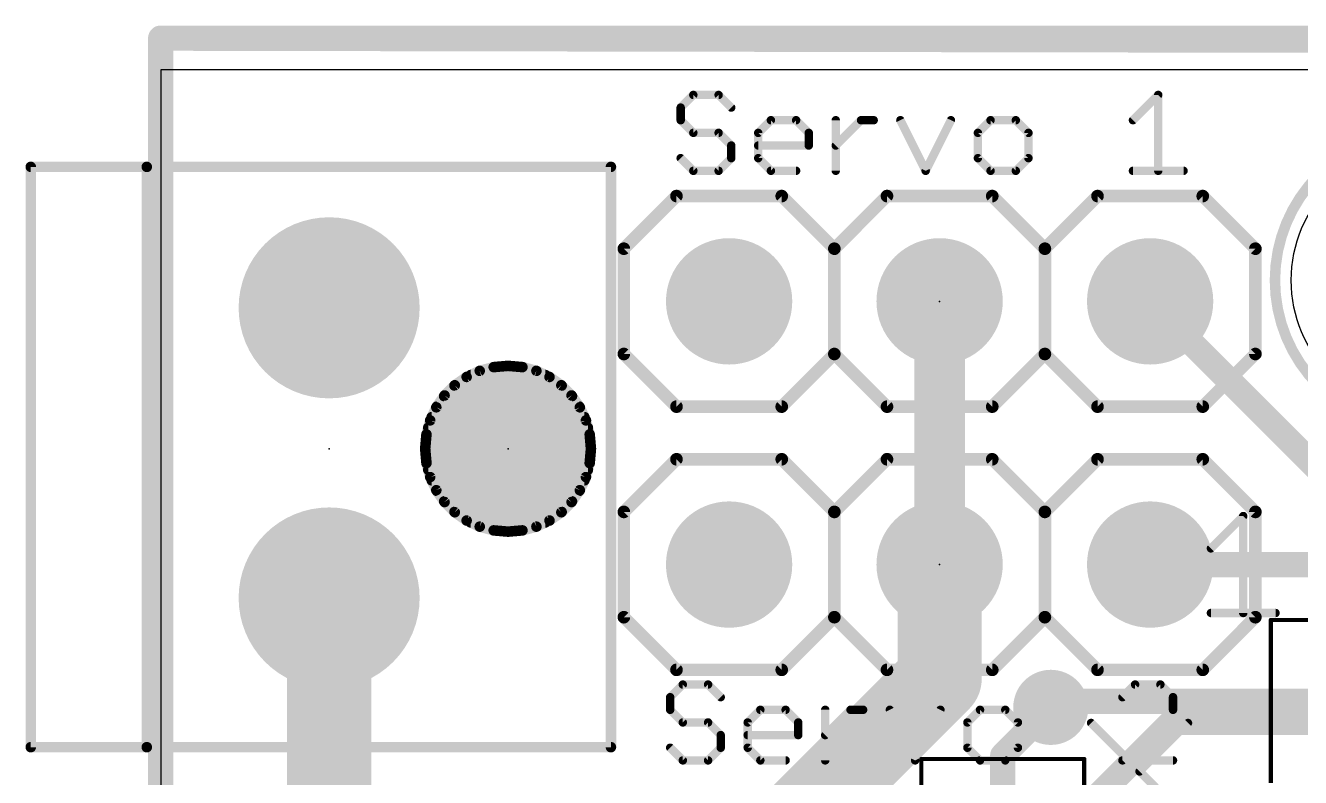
# Model space of a CAD drawing. Extents: x -1.6 to 71.4, y -0.2 to 53.9.
# Drawn here: x -1.63 to 13.75, y 44.8 to 53.87 of the extents above; entities that cross this region are included whole.
import ezdxf

# ---------------------------------------------------------------- set-up
doc = ezdxf.new("R2010")
doc.units = 0
for name, color, linetype in [('1', 12, 'CONTINUOUS'), ('16', 132, 'CONTINUOUS'), ('17', 110, 'CONTINUOUS'), ('18', 110, 'CONTINUOUS'), ('20', 53, 'CONTINUOUS'), ('21', 40, 'CONTINUOUS'), ('23', 53, 'CONTINUOUS'), ('27', 253, 'CONTINUOUS'), ('39', 12, 'CONTINUOUS'), ('41', 12, 'CONTINUOUS'), ('51', 253, 'CONTINUOUS')]:
    doc.layers.add(name, color=color, linetype=linetype)

# ---------------------------------------------------------------- blocks, each defined once
blk = doc.blocks.new('ROUNDP')
at = {"const_width": 0.5}
blk.add_lwpolyline([(0, -0.25, 1), (0, 0.25, 1), (0, -0.25)], format="xyb", dxfattribs=at)
blk = doc.blocks.new('RECT')
blk.add_solid([(-0.5, -0.5), (0.5, -0.5), (-0.5, 0.5), (0.5, 0.5)])
blk = doc.blocks.new('PIE')
at = {"const_width": 0.5}
blk.add_lwpolyline([(0, -0.25, 1), (0, 0.25, 1), (0, -0.25)], format="xyb", dxfattribs=at)
blk = doc.blocks.new('ROUNDV')
at = {"const_width": 0.5}
blk.add_lwpolyline([(0, -0.25, 1), (0, 0.25, 1), (0, -0.25)], format="xyb", dxfattribs=at)

msp = doc.modelspace()

# ---------------------------------------------------------------- linework, layer by layer
at = {"layer": '1'}
for points, const_width in [([(0, 0.127), (0, 53.721)], 0.3048), ([(0, 53.721), (70.739, 53.721)], 0.3048), ([(9.398, 47.371), (9.398, 50.546)], 0.6096), ([(11.938, 50.546), (14.097, 48.387)], 0.3048), ([(9.398, 47.371), (9.398, 45.992)], 1.016), ([(2.032, 44.069), (2.032, 46.968)], 1.016), ([(16.256, 47.371), (11.938, 47.371)], 0.3048), ([(9.398, 45.992), (6.35, 42.944)], 1.016), ([(10.7395, 45.6485), (10.8665, 45.7755)], 0.3048), ([(10.811, 45.72), (10.7395, 45.6485)], 0.3048), ([(10.811, 45.72), (14.367, 45.72)], 0.3048), ([(10.16, 45.069), (10.7395, 45.6485)], 0.3048), ([(10.16, 44.053), (10.16, 45.069)], 0.3048)]:
    msp.add_lwpolyline(points, dxfattribs=dict(at, const_width=const_width))
for points, const_width in [([(0.0762, 53.721, 1), (-0.0762, 53.721)], 0.1524), ([(0, 53.7972, 1), (0, 53.6448)], 0.1524), ([(9.5504, 50.546, 1), (9.2456, 50.546)], 0.3048), ([(11.9919, 50.5999, 1), (11.8841, 50.4921)], 0.1524), ([(9.652, 47.371, 1), (9.144, 47.371)], 0.508), ([(2.286, 46.968, 1), (1.778, 46.968)], 0.508), ([(9.2456, 47.371, 1), (9.5504, 47.371)], 0.3048), ([(11.938, 47.4472, 1), (11.938, 47.2948)], 0.1524), ([(9.5776, 45.8124, 1), (9.2184, 46.1716)], 0.508), ([(9.144, 45.992, 1), (9.652, 45.992)], 0.508), ([(10.811, 45.7962, 1), (10.811, 45.6438)], 0.1524), ([(10.8649, 45.6661, 1), (10.7571, 45.7739)], 0.1524), ([(10.9204, 45.7216, 1), (10.8126, 45.8294)], 0.1524), ([(10.6856, 45.7024, 1), (10.7934, 45.5946)], 0.1524), ([(10.6856, 45.7024, 1), (10.7934, 45.5946)], 0.1524), ([(10.7934, 45.5946, 1), (10.6856, 45.7024)], 0.1524), ([(10.2362, 45.069, 1), (10.0838, 45.069)], 0.1524), ([(10.1061, 45.1229, 1), (10.2139, 45.0151)], 0.1524)]:
    msp.add_lwpolyline(points, format="xyb", dxfattribs=dict(at, const_width=const_width))
at = {"layer": '16', "const_width": 0.3048}
for points in [[(0, 0.127), (0, 53.721)], [(0, 53.721), (71.247, 53.594)], [(10.16, 45.069), (10.7395, 45.6485)], [(12.192, 45.466), (10.668, 43.942)], [(17.399, 45.466), (12.192, 45.466)], [(10.16, 28.956), (10.16, 45.069)]]:
    msp.add_lwpolyline(points, dxfattribs=at)
at = {"layer": '16', "const_width": 0.1524}
for points in [[(0.0762, 53.721, 1), (-0.0762, 53.721)], [(0.0001, 53.7972, 1), (-0.0001, 53.6448)], [(10.7934, 45.5946, 1), (10.6856, 45.7024)], [(12.192, 45.5422, 1), (12.192, 45.3898)], [(12.2459, 45.4121, 1), (12.1381, 45.5199)], [(10.2362, 45.069, 1), (10.0838, 45.069)], [(10.1061, 45.1229, 1), (10.2139, 45.0151)]]:
    msp.add_lwpolyline(points, format="xyb", dxfattribs=at)
at = {"layer": '20'}
for p, q in [((64.516, 53.34), (0, 53.34)), ((0, 53.34), (0, 0)), ((64.516, 53.34), (0, 53.34)), ((0, 53.34), (0, 0))]:
    msp.add_line(p, q, dxfattribs=at)
msp.add_circle((15.24, 50.8), 1.6, dxfattribs=at)
at = {"layer": '21'}
for points, const_width in [([(6.4263, 53.036), (6.2738, 52.8835)], 0.1016), ([(6.7314, 53.036), (6.4263, 53.036)], 0.1016), ([(6.8839, 52.8835), (6.7314, 53.036)], 0.1016), ([(11.731, 52.7309), (12.0361, 53.036)], 0.1016), ([(12.0361, 53.036), (12.0361, 52.1208)], 0.1016), ([(6.2738, 52.8835), (6.2738, 52.7309)], 0.1016), ([(6.2738, 52.7309), (6.4263, 52.5784)], 0.1016), ([(7.2093, 52.5784), (7.3618, 52.7309)], 0.1016), ([(7.3618, 52.7309), (7.6669, 52.7309)], 0.1016), ([(7.6669, 52.7309), (7.8194, 52.5784)], 0.1016), ([(8.1448, 52.1208), (8.1448, 52.7309)], 0.1016), ([(8.1448, 52.4259), (8.4499, 52.7309)], 0.1016), ([(8.4499, 52.7309), (8.6024, 52.7309)], 0.1016), ([(8.9244, 52.7309), (9.2295, 52.1208)], 0.1016), ([(9.2295, 52.1208), (9.5346, 52.7309)], 0.1016), ([(10.0125, 52.7309), (9.86, 52.5784)], 0.1016), ([(10.3175, 52.7309), (10.0125, 52.7309)], 0.1016), ([(10.4701, 52.5784), (10.3175, 52.7309)], 0.1016), ([(6.4263, 52.5784), (6.7314, 52.5784)], 0.1016), ([(6.7314, 52.5784), (6.8839, 52.4259)], 0.1016), ([(7.2093, 52.2733), (7.2093, 52.5784)], 0.1016), ([(7.8194, 52.5784), (7.8194, 52.4259)], 0.1016), ([(9.86, 52.5784), (9.86, 52.2733)], 0.1016), ([(10.4701, 52.2733), (10.4701, 52.5784)], 0.1016), ([(6.8839, 52.4259), (6.8839, 52.2733)], 0.1016), ([(7.8194, 52.4259), (7.2093, 52.4259)], 0.1016), ([(6.4263, 52.1208), (6.2738, 52.2733)], 0.1016), ([(6.8839, 52.2733), (6.7314, 52.1208)], 0.1016), ([(7.3618, 52.1208), (7.2093, 52.2733)], 0.1016), ([(9.86, 52.2733), (10.0125, 52.1208)], 0.1016), ([(10.3175, 52.1208), (10.4701, 52.2733)], 0.1016), ([(-0.168, 52.168), (-1.568, 52.168)], 0.127), ([(-1.568, 52.168), (-1.568, 45.168)], 0.127), ([(5.432, 52.168), (-0.168, 52.168)], 0.127), ([(-0.168, 52.168), (-0.168, 45.168)], 0.127), ([(5.432, 45.168), (5.432, 52.168)], 0.127), ([(6.7314, 52.1208), (6.4263, 52.1208)], 0.1016), ([(7.6669, 52.1208), (7.3618, 52.1208)], 0.1016), ([(10.0125, 52.1208), (10.3175, 52.1208)], 0.1016), ([(11.731, 52.1208), (12.3411, 52.1208)], 0.1016), ([(6.223, 51.816), (5.588, 51.181)], 0.1524), ([(6.223, 51.816), (7.493, 51.816)], 0.1524), ([(7.493, 51.816), (8.128, 51.181)], 0.1524), ([(8.128, 51.181), (8.763, 51.816)], 0.1524), ([(8.763, 51.816), (10.033, 51.816)], 0.1524), ([(10.033, 51.816), (10.668, 51.181)], 0.1524), ([(10.668, 51.181), (11.303, 51.816)], 0.1524), ([(11.303, 51.816), (12.573, 51.816)], 0.1524), ([(12.573, 51.816), (13.208, 51.181)], 0.1524), ([(5.588, 51.181), (5.588, 49.911)], 0.1524), ([(8.128, 51.181), (8.128, 49.911)], 0.1524), ([(10.668, 51.181), (10.668, 49.911)], 0.1524), ([(13.208, 51.181), (13.208, 49.911)], 0.1524), ([(5.588, 49.911), (6.223, 49.276)], 0.1524), ([(8.128, 49.911), (7.493, 49.276)], 0.1524), ([(8.763, 49.276), (8.128, 49.911)], 0.1524), ([(10.668, 49.911), (10.033, 49.276)], 0.1524), ([(11.303, 49.276), (10.668, 49.911)], 0.1524), ([(13.208, 49.911), (12.573, 49.276)], 0.1524), ([(7.493, 49.276), (6.223, 49.276)], 0.1524), ([(10.033, 49.276), (8.763, 49.276)], 0.1524), ([(12.573, 49.276), (11.303, 49.276)], 0.1524), ([(6.223, 48.641), (5.588, 48.006)], 0.1524), ([(6.223, 48.641), (7.493, 48.641)], 0.1524), ([(7.493, 48.641), (8.128, 48.006)], 0.1524), ([(8.128, 48.006), (8.763, 48.641)], 0.1524), ([(8.763, 48.641), (10.033, 48.641)], 0.1524), ([(10.033, 48.641), (10.668, 48.006)], 0.1524), ([(10.668, 48.006), (11.303, 48.641)], 0.1524), ([(11.303, 48.641), (12.573, 48.641)], 0.1524), ([(12.573, 48.641), (13.208, 48.006)], 0.1524), ([(5.588, 48.006), (5.588, 46.736)], 0.1524), ([(8.128, 48.006), (8.128, 46.736)], 0.1524), ([(10.668, 48.006), (10.668, 46.736)], 0.1524), ([(13.208, 48.006), (13.208, 46.736)], 0.1524), ([(5.588, 46.736), (6.223, 46.101)], 0.1524), ([(8.128, 46.736), (7.493, 46.101)], 0.1524), ([(8.763, 46.101), (8.128, 46.736)], 0.1524), ([(10.668, 46.736), (10.033, 46.101)], 0.1524), ([(11.303, 46.101), (10.668, 46.736)], 0.1524), ([(13.208, 46.736), (12.573, 46.101)], 0.1524), ([(7.493, 46.101), (6.223, 46.101)], 0.1524), ([(10.033, 46.101), (8.763, 46.101)], 0.1524), ([(12.573, 46.101), (11.303, 46.101)], 0.1524), ([(6.2993, 45.924), (6.1468, 45.7715)], 0.1016), ([(6.6044, 45.924), (6.2993, 45.924)], 0.1016), ([(6.7569, 45.7715), (6.6044, 45.924)], 0.1016), ([(11.7565, 45.924), (11.604, 45.7715)], 0.1016), ([(12.0616, 45.924), (11.7565, 45.924)], 0.1016), ([(12.2141, 45.7715), (12.0616, 45.924)], 0.1016), ([(6.1468, 45.7715), (6.1468, 45.6189)], 0.1016), ([(12.2141, 45.6189), (12.2141, 45.7715)], 0.1016), ([(6.1468, 45.6189), (6.2993, 45.4664)], 0.1016), ([(7.0823, 45.4664), (7.2348, 45.6189)], 0.1016), ([(7.2348, 45.6189), (7.5399, 45.6189)], 0.1016), ([(7.5399, 45.6189), (7.6924, 45.4664)], 0.1016), ([(8.0178, 45.0088), (8.0178, 45.6189)], 0.1016), ([(8.0178, 45.3139), (8.3229, 45.6189)], 0.1016), ([(8.3229, 45.6189), (8.4754, 45.6189)], 0.1016), ([(8.7974, 45.6189), (9.1025, 45.0088)], 0.1016), ([(9.1025, 45.0088), (9.4076, 45.6189)], 0.1016), ([(9.8855, 45.6189), (9.733, 45.4664)], 0.1016), ([(10.1905, 45.6189), (9.8855, 45.6189)], 0.1016), ([(10.3431, 45.4664), (10.1905, 45.6189)], 0.1016), ([(11.604, 45.0088), (12.2141, 45.6189)], 0.1016), ([(6.2993, 45.4664), (6.6044, 45.4664)], 0.1016), ([(6.6044, 45.4664), (6.7569, 45.3139)], 0.1016), ([(7.0823, 45.1613), (7.0823, 45.4664)], 0.1016), ([(7.6924, 45.4664), (7.6924, 45.3139)], 0.1016), ([(9.733, 45.4664), (9.733, 45.1613)], 0.1016), ([(10.3431, 45.1613), (10.3431, 45.4664)], 0.1016), ([(-1.568, 45.168), (-0.168, 45.168)], 0.127), ([(-0.168, 45.168), (5.432, 45.168)], 0.127), ([(6.7569, 45.3139), (6.7569, 45.1613)], 0.1016), ([(7.6924, 45.3139), (7.0823, 45.3139)], 0.1016), ([(6.2993, 45.0088), (6.1468, 45.1613)], 0.1016), ([(6.7569, 45.1613), (6.6044, 45.0088)], 0.1016), ([(7.2348, 45.0088), (7.0823, 45.1613)], 0.1016), ([(9.733, 45.1613), (9.8855, 45.0088)], 0.1016), ([(10.1905, 45.0088), (10.3431, 45.1613)], 0.1016), ([(6.6044, 45.0088), (6.2993, 45.0088)], 0.1016), ([(7.5399, 45.0088), (7.2348, 45.0088)], 0.1016), ([(9.8855, 45.0088), (10.1905, 45.0088)], 0.1016), ([(12.2141, 45.0088), (11.604, 45.0088)], 0.1016)]:
    msp.add_lwpolyline(points, dxfattribs=dict(at, const_width=const_width))
for points, const_width in [([(6.4263, 53.0614, 1), (6.4263, 53.0106)], 0.0508), ([(6.4443, 53.018, 1), (6.4084, 53.0539)], 0.0508), ([(6.7494, 53.0539, 1), (6.7134, 53.018)], 0.0508), ([(6.7314, 53.0106, 1), (6.7314, 53.0614)], 0.0508), ([(12.0615, 53.036, 1), (12.0107, 53.036)], 0.0508), ([(12.054, 53.018, 1), (12.0181, 53.0539)], 0.0508), ([(6.2992, 52.8835, 1), (6.2484, 52.8835)], 0.0508), ([(6.2558, 52.9014, 1), (6.2918, 52.8655)], 0.0508), ([(6.866, 52.8655, 1), (6.9019, 52.9014)], 0.0508), ([(6.2918, 52.7489, 1), (6.2558, 52.713)], 0.0508), ([(7.3618, 52.7563, 1), (7.3618, 52.7055)], 0.0508), ([(7.3798, 52.713, 1), (7.3439, 52.7489)], 0.0508), ([(7.6849, 52.7489, 1), (7.6489, 52.713)], 0.0508), ([(7.6669, 52.7055, 1), (7.6669, 52.7563)], 0.0508), ([(8.1702, 52.7309, 1), (8.1194, 52.7309)], 0.0508), ([(8.4499, 52.7563, 1), (8.4499, 52.7055)], 0.0508), ([(8.4679, 52.713, 1), (8.4319, 52.7489)], 0.0508), ([(8.6024, 52.7055, 1), (8.6024, 52.7563)], 0.0508), ([(8.9472, 52.7423, 1), (8.9017, 52.7196)], 0.0508), ([(9.5573, 52.7196, 1), (9.5118, 52.7423)], 0.0508), ([(10.0125, 52.7563, 1), (10.0125, 52.7055)], 0.0508), ([(10.0304, 52.713, 1), (9.9945, 52.7489)], 0.0508), ([(10.3355, 52.7489, 1), (10.2996, 52.713)], 0.0508), ([(10.3175, 52.7055, 1), (10.3175, 52.7563)], 0.0508), ([(11.713, 52.7489, 1), (11.749, 52.713)], 0.0508), ([(6.2484, 52.7309, 1), (6.2992, 52.7309)], 0.0508), ([(6.4263, 52.6038, 1), (6.4263, 52.553)], 0.0508), ([(6.4084, 52.5604, 1), (6.4443, 52.5964)], 0.0508), ([(6.7494, 52.5964, 1), (6.7134, 52.5604)], 0.0508), ([(6.7314, 52.553, 1), (6.7314, 52.6038)], 0.0508), ([(7.2347, 52.5784, 1), (7.1839, 52.5784)], 0.0508), ([(7.1914, 52.5964, 1), (7.2273, 52.5604)], 0.0508), ([(7.8448, 52.5784, 1), (7.794, 52.5784)], 0.0508), ([(7.8015, 52.5604, 1), (7.8374, 52.5964)], 0.0508), ([(9.842, 52.5964, 1), (9.8779, 52.5604)], 0.0508), ([(9.8854, 52.5784, 1), (9.8346, 52.5784)], 0.0508), ([(10.4955, 52.5784, 1), (10.4447, 52.5784)], 0.0508), ([(10.4521, 52.5604, 1), (10.488, 52.5964)], 0.0508), ([(6.9093, 52.4259, 1), (6.8585, 52.4259)], 0.0508), ([(6.866, 52.4079, 1), (6.9019, 52.4438)], 0.0508), ([(7.2093, 52.4513, 1), (7.2093, 52.4005)], 0.0508), ([(7.8194, 52.4005, 1), (7.8194, 52.4513)], 0.0508), ([(8.1269, 52.4438, 1), (8.1628, 52.4079)], 0.0508), ([(6.2918, 52.2913, 1), (6.2558, 52.2554)], 0.0508), ([(6.9019, 52.2554, 1), (6.866, 52.2913)], 0.0508), ([(7.2273, 52.2913, 1), (7.1914, 52.2554)], 0.0508), ([(7.794, 52.4259, 1), (7.8448, 52.4259)], 0.0508), ([(9.8779, 52.2913, 1), (9.842, 52.2554)], 0.0508), ([(10.488, 52.2554, 1), (10.4521, 52.2913)], 0.0508), ([(-1.568, 52.1998, 1), (-1.568, 52.1362)], 0.0635), ([(-1.5363, 52.168, 1), (-1.5998, 52.168)], 0.0635), ([(-0.168, 52.1998, 1), (-0.168, 52.1362)], 0.0635), ([(-0.1363, 52.168, 1), (-0.1998, 52.168)], 0.0635), ([(-0.168, 52.1362, 1), (-0.168, 52.1998)], 0.0635), ([(5.4638, 52.168, 1), (5.4003, 52.168)], 0.0635), ([(5.432, 52.1362, 1), (5.432, 52.1998)], 0.0635), ([(6.4263, 52.1462, 1), (6.4263, 52.0954)], 0.0508), ([(6.4084, 52.1028, 1), (6.4443, 52.1388)], 0.0508), ([(6.7134, 52.1388, 1), (6.7494, 52.1028)], 0.0508), ([(6.7314, 52.0954, 1), (6.7314, 52.1462)], 0.0508), ([(6.8585, 52.2733, 1), (6.9093, 52.2733)], 0.0508), ([(7.1839, 52.2733, 1), (7.2347, 52.2733)], 0.0508), ([(7.3618, 52.1462, 1), (7.3618, 52.0954)], 0.0508), ([(7.3439, 52.1028, 1), (7.3798, 52.1388)], 0.0508), ([(7.6669, 52.0954, 1), (7.6669, 52.1462)], 0.0508), ([(9.2068, 52.1322, 1), (9.2522, 52.1094)], 0.0508), ([(9.2068, 52.1094, 1), (9.2522, 52.1322)], 0.0508), ([(9.8346, 52.2733, 1), (9.8854, 52.2733)], 0.0508), ([(10.0125, 52.1462, 1), (10.0125, 52.0954)], 0.0508), ([(9.9945, 52.1028, 1), (10.0304, 52.1388)], 0.0508), ([(10.2996, 52.1388, 1), (10.3355, 52.1028)], 0.0508), ([(10.3175, 52.0954, 1), (10.3175, 52.1462)], 0.0508), ([(10.4447, 52.2733, 1), (10.4955, 52.2733)], 0.0508), ([(11.731, 52.1462, 1), (11.731, 52.0954)], 0.0508), ([(12.3411, 52.0954, 1), (12.3411, 52.1462)], 0.0508), ([(8.1194, 52.1208, 1), (8.1702, 52.1208)], 0.0508), ([(12.0107, 52.1208, 1), (12.0615, 52.1208)], 0.0508), ([(6.223, 51.8541, 1), (6.223, 51.7779)], 0.0762), ([(6.2499, 51.7891, 1), (6.1961, 51.8429)], 0.0762), ([(7.5199, 51.8429, 1), (7.4661, 51.7891)], 0.0762), ([(7.493, 51.7779, 1), (7.493, 51.8541)], 0.0762), ([(8.763, 51.8541, 1), (8.763, 51.7779)], 0.0762), ([(8.7899, 51.7891, 1), (8.7361, 51.8429)], 0.0762), ([(10.0599, 51.8429, 1), (10.0061, 51.7891)], 0.0762), ([(10.033, 51.7779, 1), (10.033, 51.8541)], 0.0762), ([(11.303, 51.8541, 1), (11.303, 51.7779)], 0.0762), ([(11.3299, 51.7891, 1), (11.2761, 51.8429)], 0.0762), ([(12.5999, 51.8429, 1), (12.5461, 51.7891)], 0.0762), ([(12.573, 51.7779, 1), (12.573, 51.8541)], 0.0762), ([(5.6261, 51.181, 1), (5.5499, 51.181)], 0.0762), ([(5.5611, 51.2079, 1), (5.6149, 51.1541)], 0.0762), ([(8.1661, 51.181, 1), (8.0899, 51.181)], 0.0762), ([(8.1011, 51.2079, 1), (8.1549, 51.1541)], 0.0762), ([(8.1011, 51.1541, 1), (8.1549, 51.2079)], 0.0762), ([(10.7061, 51.181, 1), (10.6299, 51.181)], 0.0762), ([(10.6411, 51.2079, 1), (10.6949, 51.1541)], 0.0762), ([(10.6411, 51.1541, 1), (10.6949, 51.2079)], 0.0762), ([(13.2461, 51.181, 1), (13.1699, 51.181)], 0.0762), ([(13.1811, 51.1541, 1), (13.2349, 51.2079)], 0.0762), ([(5.5499, 49.911, 1), (5.6261, 49.911)], 0.0762), ([(5.6149, 49.9379, 1), (5.5611, 49.8841)], 0.0762), ([(8.0899, 49.911, 1), (8.1661, 49.911)], 0.0762), ([(8.1549, 49.9379, 1), (8.1011, 49.8841)], 0.0762), ([(8.1549, 49.8841, 1), (8.1011, 49.9379)], 0.0762), ([(10.6299, 49.911, 1), (10.7061, 49.911)], 0.0762), ([(10.6949, 49.9379, 1), (10.6411, 49.8841)], 0.0762), ([(10.6949, 49.8841, 1), (10.6411, 49.9379)], 0.0762), ([(13.1699, 49.911, 1), (13.2461, 49.911)], 0.0762), ([(13.2349, 49.8841, 1), (13.1811, 49.9379)], 0.0762), ([(6.223, 49.3141, 1), (6.223, 49.2379)], 0.0762), ([(6.1961, 49.2491, 1), (6.2499, 49.3029)], 0.0762), ([(7.4661, 49.3029, 1), (7.5199, 49.2491)], 0.0762), ([(7.493, 49.2379, 1), (7.493, 49.3141)], 0.0762), ([(8.763, 49.3141, 1), (8.763, 49.2379)], 0.0762), ([(8.7361, 49.2491, 1), (8.7899, 49.3029)], 0.0762), ([(10.0061, 49.3029, 1), (10.0599, 49.2491)], 0.0762), ([(10.033, 49.2379, 1), (10.033, 49.3141)], 0.0762), ([(11.303, 49.3141, 1), (11.303, 49.2379)], 0.0762), ([(11.2761, 49.2491, 1), (11.3299, 49.3029)], 0.0762), ([(12.5461, 49.3029, 1), (12.5999, 49.2491)], 0.0762), ([(12.573, 49.2379, 1), (12.573, 49.3141)], 0.0762), ([(6.223, 48.6791, 1), (6.223, 48.6029)], 0.0762), ([(6.2499, 48.6141, 1), (6.1961, 48.6679)], 0.0762), ([(7.5199, 48.6679, 1), (7.4661, 48.6141)], 0.0762), ([(7.493, 48.6029, 1), (7.493, 48.6791)], 0.0762), ([(8.763, 48.6791, 1), (8.763, 48.6029)], 0.0762), ([(8.7899, 48.6141, 1), (8.7361, 48.6679)], 0.0762), ([(10.0599, 48.6679, 1), (10.0061, 48.6141)], 0.0762), ([(10.033, 48.6029, 1), (10.033, 48.6791)], 0.0762), ([(11.303, 48.6791, 1), (11.303, 48.6029)], 0.0762), ([(11.3299, 48.6141, 1), (11.2761, 48.6679)], 0.0762), ([(12.5999, 48.6679, 1), (12.5461, 48.6141)], 0.0762), ([(12.573, 48.6029, 1), (12.573, 48.6791)], 0.0762), ([(5.6261, 48.006, 1), (5.5499, 48.006)], 0.0762), ([(5.5611, 48.0329, 1), (5.6149, 47.9791)], 0.0762), ([(8.1661, 48.006, 1), (8.0899, 48.006)], 0.0762), ([(8.1011, 48.0329, 1), (8.1549, 47.9791)], 0.0762), ([(8.1011, 47.9791, 1), (8.1549, 48.0329)], 0.0762), ([(10.7061, 48.006, 1), (10.6299, 48.006)], 0.0762), ([(10.6411, 48.0329, 1), (10.6949, 47.9791)], 0.0762), ([(10.6411, 47.9791, 1), (10.6949, 48.0329)], 0.0762), ([(13.2461, 48.006, 1), (13.1699, 48.006)], 0.0762), ([(13.1811, 47.9791, 1), (13.2349, 48.0329)], 0.0762), ([(5.5499, 46.736, 1), (5.6261, 46.736)], 0.0762), ([(5.6149, 46.7629, 1), (5.5611, 46.7091)], 0.0762), ([(8.0899, 46.736, 1), (8.1661, 46.736)], 0.0762), ([(8.1549, 46.7629, 1), (8.1011, 46.7091)], 0.0762), ([(8.1549, 46.7091, 1), (8.1011, 46.7629)], 0.0762), ([(10.6299, 46.736, 1), (10.7061, 46.736)], 0.0762), ([(10.6949, 46.7629, 1), (10.6411, 46.7091)], 0.0762), ([(10.6949, 46.7091, 1), (10.6411, 46.7629)], 0.0762), ([(13.1699, 46.736, 1), (13.2461, 46.736)], 0.0762), ([(13.2349, 46.7091, 1), (13.1811, 46.7629)], 0.0762), ([(6.223, 46.1391, 1), (6.223, 46.0629)], 0.0762), ([(6.1961, 46.0741, 1), (6.2499, 46.1279)], 0.0762), ([(7.4661, 46.1279, 1), (7.5199, 46.0741)], 0.0762), ([(7.493, 46.0629, 1), (7.493, 46.1391)], 0.0762), ([(8.763, 46.1391, 1), (8.763, 46.0629)], 0.0762), ([(8.7361, 46.0741, 1), (8.7899, 46.1279)], 0.0762), ([(10.0061, 46.1279, 1), (10.0599, 46.0741)], 0.0762), ([(10.033, 46.0629, 1), (10.033, 46.1391)], 0.0762), ([(11.303, 46.1391, 1), (11.303, 46.0629)], 0.0762), ([(11.2761, 46.0741, 1), (11.3299, 46.1279)], 0.0762), ([(12.5461, 46.1279, 1), (12.5999, 46.0741)], 0.0762), ([(12.573, 46.0629, 1), (12.573, 46.1391)], 0.0762), ([(6.2993, 45.9494, 1), (6.2993, 45.8986)], 0.0508), ([(6.3173, 45.906, 1), (6.2814, 45.9419)], 0.0508), ([(6.6224, 45.9419, 1), (6.5864, 45.906)], 0.0508), ([(6.6044, 45.8986, 1), (6.6044, 45.9494)], 0.0508), ([(11.7565, 45.9494, 1), (11.7565, 45.8986)], 0.0508), ([(11.7745, 45.906, 1), (11.7386, 45.9419)], 0.0508), ([(12.0795, 45.9419, 1), (12.0436, 45.906)], 0.0508), ([(12.0616, 45.8986, 1), (12.0616, 45.9494)], 0.0508), ([(6.1722, 45.7715, 1), (6.1214, 45.7715)], 0.0508), ([(6.1288, 45.7894, 1), (6.1648, 45.7535)], 0.0508), ([(6.739, 45.7535, 1), (6.7749, 45.7894)], 0.0508), ([(11.586, 45.7894, 1), (11.622, 45.7535)], 0.0508), ([(12.2395, 45.7715, 1), (12.1887, 45.7715)], 0.0508), ([(12.1961, 45.7535, 1), (12.2321, 45.7894)], 0.0508), ([(6.1648, 45.6369, 1), (6.1288, 45.601)], 0.0508), ([(6.1214, 45.6189, 1), (6.1722, 45.6189)], 0.0508), ([(7.2348, 45.6443, 1), (7.2348, 45.5935)], 0.0508), ([(7.2528, 45.601, 1), (7.2169, 45.6369)], 0.0508), ([(7.5579, 45.6369, 1), (7.5219, 45.601)], 0.0508), ([(7.5399, 45.5935, 1), (7.5399, 45.6443)], 0.0508), ([(8.0432, 45.6189, 1), (7.9924, 45.6189)], 0.0508), ([(8.3229, 45.6443, 1), (8.3229, 45.5935)], 0.0508), ([(8.3409, 45.601, 1), (8.3049, 45.6369)], 0.0508), ([(8.4754, 45.5935, 1), (8.4754, 45.6443)], 0.0508), ([(8.8202, 45.6303, 1), (8.7747, 45.6076)], 0.0508), ([(9.4303, 45.6076, 1), (9.3848, 45.6303)], 0.0508), ([(9.8855, 45.6443, 1), (9.8855, 45.5935)], 0.0508), ([(9.9034, 45.601, 1), (9.8675, 45.6369)], 0.0508), ([(10.2085, 45.6369, 1), (10.1726, 45.601)], 0.0508), ([(10.1905, 45.5935, 1), (10.1905, 45.6443)], 0.0508), ([(12.1887, 45.6189, 1), (12.2395, 45.6189)], 0.0508), ([(12.2321, 45.601, 1), (12.1961, 45.6369)], 0.0508), ([(6.2993, 45.4918, 1), (6.2993, 45.441)], 0.0508), ([(6.2814, 45.4484, 1), (6.3173, 45.4844)], 0.0508), ([(6.6224, 45.4844, 1), (6.5864, 45.4484)], 0.0508), ([(6.6044, 45.441, 1), (6.6044, 45.4918)], 0.0508), ([(7.1077, 45.4664, 1), (7.0569, 45.4664)], 0.0508), ([(7.0644, 45.4844, 1), (7.1003, 45.4484)], 0.0508), ([(7.7178, 45.4664, 1), (7.667, 45.4664)], 0.0508), ([(7.6745, 45.4484, 1), (7.7104, 45.4844)], 0.0508), ([(9.715, 45.4844, 1), (9.7509, 45.4484)], 0.0508), ([(9.7584, 45.4664, 1), (9.7076, 45.4664)], 0.0508), ([(10.3685, 45.4664, 1), (10.3177, 45.4664)], 0.0508), ([(10.3251, 45.4484, 1), (10.361, 45.4844)], 0.0508), ([(-1.568, 45.1998, 1), (-1.568, 45.1362)], 0.0635), ([(-0.168, 45.1998, 1), (-0.168, 45.1362)], 0.0635), ([(-0.168, 45.1362, 1), (-0.168, 45.1998)], 0.0635), ([(5.432, 45.1362, 1), (5.432, 45.1998)], 0.0635), ([(6.7823, 45.3139, 1), (6.7315, 45.3139)], 0.0508), ([(6.739, 45.2959, 1), (6.7749, 45.3318)], 0.0508), ([(7.0823, 45.3393, 1), (7.0823, 45.2885)], 0.0508), ([(7.667, 45.3139, 1), (7.7178, 45.3139)], 0.0508), ([(7.6924, 45.2885, 1), (7.6924, 45.3393)], 0.0508), ([(7.9999, 45.3318, 1), (8.0358, 45.2959)], 0.0508), ([(-1.5998, 45.168, 1), (-1.5363, 45.168)], 0.0635), ([(-0.1998, 45.168, 1), (-0.1363, 45.168)], 0.0635), ([(5.4003, 45.168, 1), (5.4638, 45.168)], 0.0635), ([(6.1648, 45.1793, 1), (6.1288, 45.1434)], 0.0508), ([(6.7315, 45.1613, 1), (6.7823, 45.1613)], 0.0508), ([(6.7749, 45.1434, 1), (6.739, 45.1793)], 0.0508), ([(7.0569, 45.1613, 1), (7.1077, 45.1613)], 0.0508), ([(7.1003, 45.1793, 1), (7.0644, 45.1434)], 0.0508), ([(9.7509, 45.1793, 1), (9.715, 45.1434)], 0.0508), ([(9.7076, 45.1613, 1), (9.7584, 45.1613)], 0.0508), ([(10.3177, 45.1613, 1), (10.3685, 45.1613)], 0.0508), ([(10.361, 45.1434, 1), (10.3251, 45.1793)], 0.0508), ([(6.2993, 45.0342, 1), (6.2993, 44.9834)], 0.0508), ([(6.2814, 44.9908, 1), (6.3173, 45.0268)], 0.0508), ([(6.5864, 45.0268, 1), (6.6224, 44.9908)], 0.0508), ([(6.6044, 44.9834, 1), (6.6044, 45.0342)], 0.0508), ([(7.2348, 45.0342, 1), (7.2348, 44.9834)], 0.0508), ([(7.2169, 44.9908, 1), (7.2528, 45.0268)], 0.0508), ([(7.5399, 44.9834, 1), (7.5399, 45.0342)], 0.0508), ([(7.9924, 45.0088, 1), (8.0432, 45.0088)], 0.0508), ([(9.0798, 45.0202, 1), (9.1252, 44.9974)], 0.0508), ([(9.0798, 44.9974, 1), (9.1252, 45.0202)], 0.0508), ([(9.8855, 45.0342, 1), (9.8855, 44.9834)], 0.0508), ([(9.8675, 44.9908, 1), (9.9034, 45.0268)], 0.0508), ([(10.1726, 45.0268, 1), (10.2085, 44.9908)], 0.0508), ([(10.1905, 44.9834, 1), (10.1905, 45.0342)], 0.0508), ([(11.586, 45.0268, 1), (11.622, 44.9908)], 0.0508), ([(11.604, 45.0342, 1), (11.604, 44.9834)], 0.0508), ([(12.2141, 44.9834, 1), (12.2141, 45.0342)], 0.0508)]:
    msp.add_lwpolyline(points, format="xyb", dxfattribs=dict(at, const_width=const_width))
at = {"layer": '23'}
for p in [(9.398, 50.546), (2.032, 48.768), (4.191, 48.768), (9.398, 47.371)]:
    msp.add_point(p, dxfattribs=at)
at = {"layer": '27', "const_width": 0.1016}
for points in [[(12.6716, 47.5664), (13.0614, 47.9562)], [(13.0614, 47.9562), (13.0614, 46.7868)], [(12.6716, 46.7868), (13.4512, 46.7868)], [(12.0054, 44.6806), (11.2258, 45.4602)], [(11.8105, 44.8755), (12.3952, 45.4602)]]:
    msp.add_lwpolyline(points, dxfattribs=at)
at = {"layer": '27', "const_width": 0.0508}
for points in [[(13.0868, 47.9562, 1), (13.036, 47.9562)], [(13.0794, 47.9382, 1), (13.0434, 47.9742)], [(12.6536, 47.5844, 1), (12.6896, 47.5484)], [(12.6716, 46.8122, 1), (12.6716, 46.7614)], [(13.036, 46.7868, 1), (13.0868, 46.7868)], [(13.4512, 46.7614, 1), (13.4512, 46.8122)], [(11.2438, 45.4782, 1), (11.2078, 45.4422)], [(12.4132, 45.4422, 1), (12.3772, 45.4782)], [(11.7925, 44.8935, 1), (11.8285, 44.8575)]]:
    msp.add_lwpolyline(points, format="xyb", dxfattribs=at)
at = {"layer": '39', "const_width": 0.0508}
for points in [[(13.394, 44.737), (13.394, 46.703)], [(13.394, 46.703), (17.34, 46.703)], [(9.177, 41.08), (9.177, 45.026)], [(9.177, 45.026), (11.143, 45.026)], [(11.143, 45.026), (11.143, 41.08)]]:
    msp.add_lwpolyline(points, dxfattribs=at)
at = {"layer": '39', "const_width": 0.0254}
for points in [[(13.4067, 46.703, 1), (13.3813, 46.703)], [(13.394, 46.7157, 1), (13.394, 46.6903)], [(9.1897, 45.026, 1), (9.1643, 45.026)], [(9.177, 45.0387, 1), (9.177, 45.0133)], [(11.1557, 45.026, 1), (11.1303, 45.026)], [(11.143, 45.0133, 1), (11.143, 45.0387)]]:
    msp.add_lwpolyline(points, format="xyb", dxfattribs=at)
at = {"layer": '41', "const_width": 0.127}
for points in [[(3.691, 49.634), (3.5482, 49.534)], [(3.849, 49.7077), (3.691, 49.634)], [(3.7403, 49.657), (4.6417, 49.657)], [(4.0174, 49.7528), (3.849, 49.7077)], [(4.191, 49.768), (4.0174, 49.7528)], [(4.3646, 49.7528), (4.191, 49.768)], [(4.533, 49.7077), (4.3646, 49.7528)], [(4.691, 49.634), (4.533, 49.7077)], [(4.8338, 49.534), (4.691, 49.634)], [(3.5482, 49.534), (3.425, 49.4108)], [(3.5442, 49.53), (4.8378, 49.53)], [(4.957, 49.4108), (4.8338, 49.534)], [(3.425, 49.4108), (3.325, 49.268)], [(3.4195, 49.403), (4.9625, 49.403)], [(5.057, 49.268), (4.957, 49.4108)], [(3.325, 49.268), (3.2513, 49.11)], [(3.3306, 49.276), (5.0514, 49.276)], [(5.1307, 49.11), (5.057, 49.268)], [(3.2513, 49.11), (3.2062, 48.9416)], [(3.2277, 49.022), (5.1543, 49.022)], [(3.2695, 49.149), (5.1125, 49.149)], [(5.1758, 48.9416), (5.1307, 49.11)], [(3.2062, 48.9416), (3.191, 48.768)], [(3.2021, 48.895), (5.1799, 48.895)], [(5.191, 48.768), (5.1758, 48.9416)], [(3.191, 48.768), (3.2062, 48.5944)], [(3.191, 48.768), (5.191, 48.768)], [(5.1758, 48.5944), (5.191, 48.768)], [(3.2021, 48.641), (5.1799, 48.641)], [(3.2062, 48.5944), (3.2513, 48.426)], [(5.1307, 48.426), (5.1758, 48.5944)], [(3.2277, 48.514), (5.1543, 48.514)], [(3.2513, 48.426), (3.325, 48.268)], [(5.057, 48.268), (5.1307, 48.426)], [(3.2695, 48.387), (5.1125, 48.387)], [(3.325, 48.268), (3.425, 48.1252)], [(3.3306, 48.26), (5.0514, 48.26)], [(4.957, 48.1252), (5.057, 48.268)], [(3.4195, 48.133), (4.9625, 48.133)], [(3.425, 48.1252), (3.5482, 48.002)], [(4.8338, 48.002), (4.957, 48.1252)], [(3.5442, 48.006), (4.8378, 48.006)], [(3.5482, 48.002), (3.691, 47.902)], [(4.691, 47.902), (4.8338, 48.002)], [(3.691, 47.902), (3.849, 47.8283)], [(3.7403, 47.879), (4.6417, 47.879)], [(3.849, 47.8283), (4.0174, 47.7832)], [(4.0174, 47.7832), (4.191, 47.768)], [(4.191, 47.768), (4.3646, 47.7832)], [(4.3646, 47.7832), (4.533, 47.8283)], [(4.533, 47.8283), (4.691, 47.902)]]:
    msp.add_lwpolyline(points, dxfattribs=at)
at = {"layer": '41', "const_width": 0.0635}
for points in [[(3.6776, 49.6628, 1), (3.7044, 49.6052)], [(3.7092, 49.608, 1), (3.6728, 49.66)], [(3.7403, 49.6888, 1), (3.7403, 49.6253)], [(3.8408, 49.7384, 1), (3.8572, 49.677)], [(3.8624, 49.6789, 1), (3.8356, 49.7365)], [(4.0146, 49.7844, 1), (4.0201, 49.7212)], [(4.0256, 49.7221, 1), (4.0091, 49.7835)], [(4.1938, 49.7996, 1), (4.1882, 49.7364)], [(4.1938, 49.7364, 1), (4.1882, 49.7996)], [(4.3729, 49.7835, 1), (4.3564, 49.7221)], [(4.3619, 49.7212, 1), (4.3674, 49.7844)], [(4.5464, 49.7365, 1), (4.5196, 49.6789)], [(4.5248, 49.677, 1), (4.5412, 49.7384)], [(4.6417, 49.6253, 1), (4.6417, 49.6888)], [(4.7092, 49.66, 1), (4.6728, 49.608)], [(4.6776, 49.6052, 1), (4.7044, 49.6628)], [(3.5442, 49.5618, 1), (3.5442, 49.4982)], [(3.53, 49.5601, 1), (3.5664, 49.508)], [(3.5707, 49.5116, 1), (3.5258, 49.5565)], [(4.8562, 49.5565, 1), (4.8113, 49.5116)], [(4.8156, 49.508, 1), (4.852, 49.5601)], [(4.8378, 49.4982, 1), (4.8378, 49.5618)], [(3.4195, 49.4348, 1), (3.4195, 49.3713)], [(3.4025, 49.4332, 1), (3.4474, 49.3883)], [(3.451, 49.3926, 1), (3.3989, 49.429)], [(4.9831, 49.429, 1), (4.931, 49.3926)], [(4.9346, 49.3883, 1), (4.9795, 49.4332)], [(4.9625, 49.3713, 1), (4.9625, 49.4348)], [(3.299, 49.2862, 1), (3.351, 49.2498)], [(3.3538, 49.2546, 1), (3.2962, 49.2814)], [(3.3306, 49.3078, 1), (3.3306, 49.2443)], [(5.0858, 49.2814, 1), (5.0282, 49.2546)], [(5.031, 49.2498, 1), (5.083, 49.2862)], [(5.0514, 49.2443, 1), (5.0514, 49.3078)], [(3.2277, 49.0538, 1), (3.2277, 48.9903)], [(3.2225, 49.1234, 1), (3.2801, 49.0966)], [(3.282, 49.1018, 1), (3.2206, 49.1182)], [(3.2695, 49.1808, 1), (3.2695, 49.1172)], [(5.1614, 49.1182, 1), (5.1, 49.1018)], [(5.1019, 49.0966, 1), (5.1595, 49.1234)], [(5.1125, 49.1172, 1), (5.1125, 49.1808)], [(5.1543, 48.9903, 1), (5.1543, 49.0538)], [(3.2021, 48.9268, 1), (3.2021, 48.8633)], [(3.1755, 48.9499, 1), (3.2369, 48.9334)], [(3.2378, 48.9389, 1), (3.1746, 48.9444)], [(5.2074, 48.9444, 1), (5.1442, 48.9389)], [(5.1451, 48.9334, 1), (5.2065, 48.9499)], [(5.1799, 48.8633, 1), (5.1799, 48.9268)], [(3.191, 48.7998, 1), (3.191, 48.7362)], [(3.2226, 48.7708, 1), (3.1594, 48.7652)], [(3.1594, 48.7708, 1), (3.2226, 48.7652)], [(5.2226, 48.7652, 1), (5.1594, 48.7708)], [(5.1594, 48.7652, 1), (5.2226, 48.7708)], [(5.191, 48.7362, 1), (5.191, 48.7998)], [(3.2021, 48.6728, 1), (3.2021, 48.6093)], [(3.2369, 48.6026, 1), (3.1755, 48.5861)], [(3.1746, 48.5916, 1), (3.2378, 48.5971)], [(5.1442, 48.5971, 1), (5.2074, 48.5916)], [(5.2065, 48.5861, 1), (5.1451, 48.6026)], [(5.1799, 48.6093, 1), (5.1799, 48.6728)], [(3.2277, 48.5458, 1), (3.2277, 48.4823)], [(3.2801, 48.4394, 1), (3.2225, 48.4126)], [(3.2206, 48.4178, 1), (3.282, 48.4342)], [(5.1, 48.4342, 1), (5.1614, 48.4178)], [(5.1595, 48.4126, 1), (5.1019, 48.4394)], [(5.1543, 48.4823, 1), (5.1543, 48.5458)], [(3.2695, 48.4188, 1), (3.2695, 48.3552)], [(3.351, 48.2862, 1), (3.299, 48.2498)], [(3.2962, 48.2546, 1), (3.3538, 48.2814)], [(3.3306, 48.2918, 1), (3.3306, 48.2283)], [(5.0282, 48.2814, 1), (5.0858, 48.2546)], [(5.083, 48.2498, 1), (5.031, 48.2862)], [(5.0514, 48.2283, 1), (5.0514, 48.2918)], [(5.1125, 48.3552, 1), (5.1125, 48.4188)], [(3.4195, 48.1648, 1), (3.4195, 48.1013)], [(3.4474, 48.1477, 1), (3.4025, 48.1028)], [(3.3989, 48.107, 1), (3.451, 48.1434)], [(4.931, 48.1434, 1), (4.9831, 48.107)], [(4.9795, 48.1028, 1), (4.9346, 48.1477)], [(4.9625, 48.1013, 1), (4.9625, 48.1648)], [(3.5442, 48.0378, 1), (3.5442, 47.9742)], [(3.5664, 48.028, 1), (3.53, 47.9759)], [(3.5258, 47.9795, 1), (3.5707, 48.0244)], [(4.8113, 48.0244, 1), (4.8562, 47.9795)], [(4.852, 47.9759, 1), (4.8156, 48.028)], [(4.8378, 47.9742, 1), (4.8378, 48.0378)], [(3.7044, 47.9308, 1), (3.6776, 47.8732)], [(3.6728, 47.876, 1), (3.7092, 47.928)], [(3.7403, 47.9108, 1), (3.7403, 47.8473)], [(3.8572, 47.859, 1), (3.8408, 47.7976)], [(3.8356, 47.7995, 1), (3.8624, 47.8571)], [(4.0201, 47.8148, 1), (4.0146, 47.7516)], [(4.0091, 47.7525, 1), (4.0256, 47.8139)], [(4.3564, 47.8139, 1), (4.3729, 47.7525)], [(4.3674, 47.7516, 1), (4.3619, 47.8148)], [(4.5196, 47.8571, 1), (4.5464, 47.7995)], [(4.5412, 47.7976, 1), (4.5248, 47.859)], [(4.6417, 47.8473, 1), (4.6417, 47.9108)], [(4.6728, 47.928, 1), (4.7092, 47.876)], [(4.7044, 47.8732, 1), (4.6776, 47.9308)], [(4.1882, 47.7996, 1), (4.1938, 47.7364)], [(4.1882, 47.7364, 1), (4.1938, 47.7996)]]:
    msp.add_lwpolyline(points, format="xyb", dxfattribs=at)
at = {"layer": '51', "const_width": 0.127}
msp.add_lwpolyline([(15.24, 49.004, 1), (15.24, 52.596, 1), (15.24, 49.004)], format="xyb", dxfattribs=at)
msp.add_lwpolyline([(15.24, 49.004, 1), (15.24, 52.596, 1), (15.24, 49.004)], format="xyb", dxfattribs=at)

# ---------------------------------------------------------------- block references
at = {"layer": '1'}
msp.add_blockref('PIE', (4.191, 48.768), dxfattribs=at)
at = {"layer": '17'}
for p, xscale, yscale, rotation in [((2.032, 50.468), 2.1844, 2.1844, 270), ((2.032, 50.468), 2.1844, 2.1844, 270), ((6.858, 50.546), 1.524, 1.524, 90), ((6.858, 50.546), 1.524, 1.524, 90), ((6.858, 50.546), 1.524, 1.524, 90), ((6.858, 50.546), 1.524, 1.524, 90), ((9.398, 50.546), 1.524, 1.524, 90), ((9.398, 50.546), 1.524, 1.524, 90), ((9.398, 50.546), 1.524, 1.524, 90), ((9.398, 50.546), 1.524, 1.524, 90), ((11.938, 50.546), 1.524, 1.524, 90), ((11.938, 50.546), 1.524, 1.524, 90), ((11.938, 50.546), 1.524, 1.524, 90), ((11.938, 50.546), 1.524, 1.524, 90), ((2.032, 50.468), 1.508, 1.508, 270), ((2.032, 50.468), 1.508, 1.508, 270), ((2.032, 46.968), 2.1844, 2.1844, 270), ((2.032, 46.968), 2.1844, 2.1844, 270), ((6.858, 47.371), 1.524, 1.524, 90), ((6.858, 47.371), 1.524, 1.524, 90), ((6.858, 47.371), 1.524, 1.524, 90), ((6.858, 47.371), 1.524, 1.524, 90), ((9.398, 47.371), 1.524, 1.524, 90), ((9.398, 47.371), 1.524, 1.524, 90), ((9.398, 47.371), 1.524, 1.524, 90), ((9.398, 47.371), 1.524, 1.524, 90), ((11.938, 47.371), 1.524, 1.524, 90), ((11.938, 47.371), 1.524, 1.524, 90), ((11.938, 47.371), 1.524, 1.524, 90), ((11.938, 47.371), 1.524, 1.524, 90), ((2.032, 46.968), 1.508, 1.508, 270), ((2.032, 46.968), 1.508, 1.508, 270)]:
    msp.add_blockref('ROUNDP', p, dxfattribs=dict(at, xscale=xscale, yscale=yscale, rotation=rotation))
at = {"layer": '18', "xscale": 0.9064, "yscale": 0.9064}
msp.add_blockref('ROUNDV', (10.7395, 45.6485), dxfattribs=at)
msp.add_blockref('ROUNDV', (10.7395, 45.6485), dxfattribs=at)
at = {"layer": '51', "xscale": 0.508, "yscale": 0.508}
for p in [(6.858, 50.546), (9.398, 50.546), (11.938, 50.546), (6.858, 47.371), (9.398, 47.371), (11.938, 47.371)]:
    msp.add_blockref('RECT', p, dxfattribs=at)

doc.saveas('drawing.dxf')
